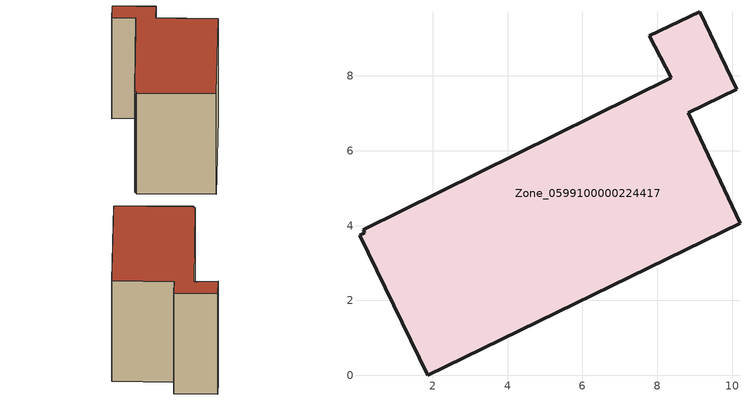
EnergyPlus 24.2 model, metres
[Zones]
Zone_0599100000224417
 floor ground (C_G): 0.14,3.89 8.38,7.95 7.78,9.07 9.13,9.72 10.13,7.65 8.83,7.02 10.21,4.07 1.87,0 0.04,3.74 0.18,3.81 z0
 wall outside (C_F): 10.13,7.65 9.13,9.72 7.78,9.07 8.38,7.95 0.14,3.89 0.18,3.81 0.04,3.74 1.87,0 10.21,4.07 8.83,7.02 10.13,7.65 z0:5.75
 roof outside (C_R): 0.04,3.74 1.87,0 10.21,4.07 8.83,7.02 10.13,7.65 9.13,9.72 7.78,9.07 8.38,7.95 0.14,3.89 0.18,3.81 z5.75
[BUILDING]
Pand.0599100000224417: North Axis=0; Terrain=City; Loads Convergence Tolerance Value=0.04; Temperature Convergence Tolerance Value=0.4; Solar Distribution=FullExterior; Maximum Number of Warmup Days=25; Minimum Number of Warmup Days=1
[Site:Location]
Rotterdam.The.Hague.AP_ZH_NLD Design_Conditions: Latitude=51.96; Longitude=4.45; Time Zone=1; Elevation=-4.5
[SITE:GROUNDTEMPERATURE:BUILDINGSURFACE]
18, 18, 18, 18, 18, 18, 18, 18, 18, 18, 18, 18
[MATERIAL] Thermal Absorptance=0.9; Solar Absorptance=0.7; Visible Absorptance=0.7
Name | Roughness | Thickness | Conductivity | Density | Specific Heat
G.TI.1946-1964 | MediumSmooth | 0.15 | 1 | 540 | 1210
F.TI.1946-1964 | Rough | 0.3 | 0.857143 | 1920 | 840
R.TI.1946-1964 | MediumRough | 0.2 | 0.277778 | 1500 | 1000
[CONSTRUCTION]
C_G: G.TI.1946-1964
C_F: F.TI.1946-1964
C_R: R.TI.1946-1964
[ZONE]
Zone_0599100000224417: Type=1; Multiplier=1; Ceiling Height=Autocalculate; Volume=Autocalculate; Floor Area=autocalculate; Part of Total Floor Area=Yes
[ZONEINFILTRATION:DESIGNFLOWRATE]
Infil_Zone_0599100000224417: Zone or ZoneList or Space or SpaceList=Zone_0599100000224417; Schedule=AlwaysOn; Design Flow Rate Calculation Method=Flow/Area; Flow Rate per Floor Area=0.003; Constant Term Coefficient=1; Temperature Term Coefficient=0; Velocity Term Coefficient=0; Velocity Squared Term Coefficient=0
[HVACTEMPLATE:ZONE:IDEALLOADSAIRSYSTEM]
Zone_0599100000224417: Maximum Heating Supply Air Temperature=50; Minimum Cooling Supply Air Temperature=13; Maximum Heating Supply Air Humidity Ratio=0.0156; Minimum Cooling Supply Air Humidity Ratio=0.0077; Heating Limit=NoLimit; Cooling Limit=NoLimit; Dehumidification Control Type=ConstantSensibleHeatRatio; Cooling Sensible Heat Ratio=0.7; Dehumidification Setpoint=60; Humidification Control Type=None; Humidification Setpoint=30; Outdoor Air Method=None; Outdoor Air Flow Rate per Person=0.00944; Outdoor Air Flow Rate per Zone Floor Area=0; Outdoor Air Flow Rate per Zone=0; Demand Controlled Ventilation Type=None; Outdoor Air Economizer Type=NoEconomizer; Heat Recovery Type=None; Sensible Heat Recovery Effectiveness=0.7; Latent Heat Recovery Effectiveness=0.65
[ZONECONTROL:THERMOSTAT]
ThermostatControl_Zone_0599100000224417: Zone or ZoneList=Zone_0599100000224417; Control Type Schedule=DualSetpointControlType; Control 1=Thermostat_Zone_0599100000224417; Temperature Difference Between Cutout And Setpoint=0
[THERMOSTATSETPOINT:DUALSETPOINT]
Thermostat_Zone_0599100000224417: Heating Setpoint Temperature Schedule=HeatingSetpoint_Zone_0599100000224417; Cooling Setpoint Temperature Schedule=CoolingSetpoint_Zone_0599100000224417
[SCHEDULE:COMPACT]
HeatingSetpoint_Zone_0599100000224417: Through: 12/31, For: AllDays, Until: 24:00, 21
CoolingSetpoint_Zone_0599100000224417: Through: 12/31, For: AllDays, Until: 24:00, 24
DualSetpointControlType: Through: 12/31, For: AllDays, Until: 24:00, 4
AlwaysOn: Through: 12/31, For: AllDays, Until: 24:00, 1
